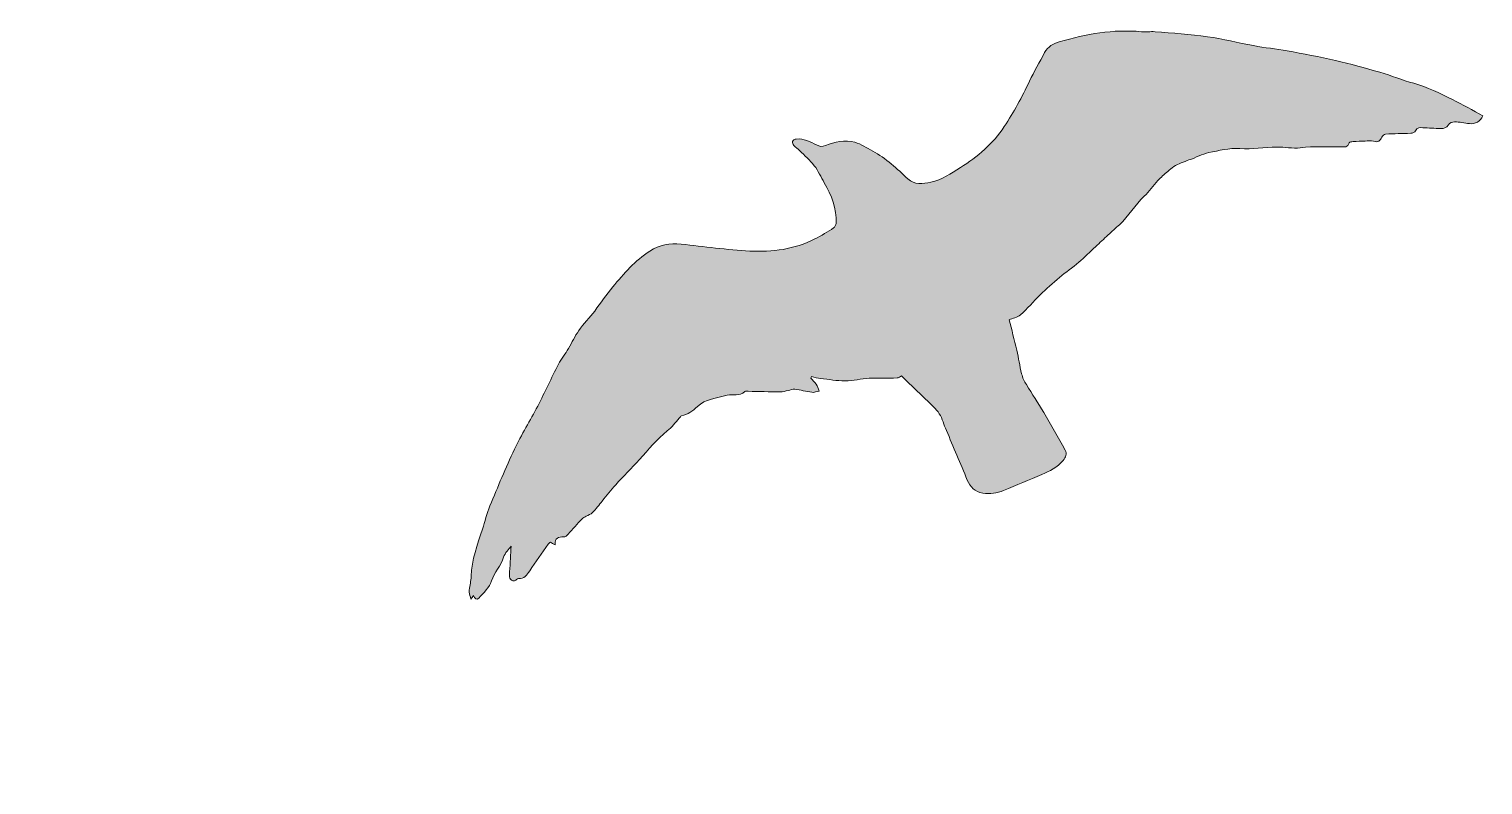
# Model space of a CAD drawing. Header units: inches. Extents: x 1281 to 1465, y 44 to 214.
# Drawn here: x 1353.85 to 1377.72, y 201.94 to 214.35 of the extents above; entities that cross this region are included whole.
import ezdxf

# ---------------------------------------------------------------- set-up
doc = ezdxf.new("R2010")
doc.units = ezdxf.units.IN
doc.header["$MEASUREMENT"] = 0
doc.layers.add('Layer 1', color=7, linetype='Continuous')

# ---------------------------------------------------------------- blocks, each defined once
blk = doc.blocks.new('block 4')
at = {"layer": 'Layer 1', "true_color": 0x965f44}
h = blk.add_hatch(color=25, dxfattribs=at)
h.dxf.hatch_style = 2
edge = h.paths.add_edge_path()
edge.add_spline(control_points=[(1361.153, 205.046), (1361.173, 205.005), (1361.196, 204.957), (1361.237, 205.004), (1361.314, 205.092), (1361.415, 205.178), (1361.446, 205.284), (1361.49, 205.43), (1361.604, 205.532), (1361.645, 205.676), (1361.666, 205.747), (1361.732, 205.804), (1361.768, 205.856), (1361.761, 205.727), (1361.754, 205.58), (1361.743, 205.433), (1361.737, 205.358), (1361.735, 205.289), (1361.826, 205.284), (1361.85, 205.3), (1361.869, 205.323), (1361.887, 205.323), (1361.983, 205.317), (1362.027, 205.382), (1362.074, 205.45), (1362.172, 205.597), (1362.273, 205.741), (1362.375, 205.886), (1362.385, 205.901), (1362.402, 205.911), (1362.415, 205.923), (1362.438, 205.909), (1362.457, 205.897), (1362.491, 205.876), (1362.485, 205.993), (1362.547, 206.01), (1362.633, 206.007), (1362.656, 206.006), (1362.685, 206.032), (1362.704, 206.052), (1362.781, 206.135), (1362.855, 206.222), (1362.933, 206.305), (1362.95, 206.323), (1362.977, 206.333), (1363, 206.346), (1363.035, 206.366), (1363.077, 206.379), (1363.104, 206.407), (1363.162, 206.466), (1363.212, 206.533), (1363.264, 206.597), (1363.338, 206.686), (1363.408, 206.779), (1363.486, 206.864), (1363.613, 207.004), (1363.751, 207.135), (1363.875, 207.277), (1364.019, 207.443), (1364.162, 207.609), (1364.333, 207.748), (1364.407, 207.807), (1364.465, 207.886), (1364.53, 207.956), (1364.542, 207.969), (1364.552, 207.991), (1364.568, 207.995), (1364.667, 208.025), (1364.748, 208.068), (1364.828, 208.147), (1364.956, 208.273), (1365.145, 208.289), (1365.315, 208.333), (1365.41, 208.357), (1365.519, 208.314), (1365.604, 208.393), (1365.616, 208.403), (1365.642, 208.399), (1365.661, 208.399), (1365.837, 208.396), (1366.013, 208.39), (1366.189, 208.389), (1366.231, 208.389), (1366.274, 208.402), (1366.317, 208.411), (1366.353, 208.419), (1366.39, 208.439), (1366.425, 208.435), (1366.519, 208.422), (1366.611, 208.394), (1366.706, 208.382), (1366.744, 208.376), (1366.786, 208.395), (1366.826, 208.403), (1366.81, 208.441), (1366.8, 208.482), (1366.778, 208.516), (1366.753, 208.553), (1366.718, 208.583), (1366.688, 208.616), (1366.693, 208.624), (1366.697, 208.631), (1366.702, 208.639), (1366.751, 208.628), (1366.8, 208.615), (1366.85, 208.609), (1366.983, 208.594), (1367.117, 208.57), (1367.25, 208.571), (1367.383, 208.572), (1367.515, 208.605), (1367.648, 208.612), (1367.8, 208.62), (1367.953, 208.614), (1368.106, 208.618), (1368.131, 208.619), (1368.155, 208.639), (1368.179, 208.65), (1368.353, 208.482), (1368.526, 208.311), (1368.703, 208.146), (1368.778, 208.075), (1368.829, 207.994), (1368.86, 207.897), (1368.875, 207.849), (1368.895, 207.804), (1368.915, 207.757), (1369.029, 207.485), (1369.144, 207.213), (1369.258, 206.941), (1369.306, 206.825), (1369.384, 206.749), (1369.511, 206.727), (1369.631, 206.707), (1369.743, 206.724), (1369.854, 206.771), (1370.063, 206.86), (1370.275, 206.941), (1370.482, 207.031), (1370.611, 207.087), (1370.735, 207.15), (1370.831, 207.262), (1370.879, 207.319), (1370.897, 207.372), (1370.863, 207.434), (1370.749, 207.642), (1370.633, 207.849), (1370.513, 208.053), (1370.422, 208.207), (1370.321, 208.355), (1370.228, 208.509), (1370.195, 208.563), (1370.165, 208.623), (1370.15, 208.685), (1370.118, 208.814), (1370.1, 208.946), (1370.07, 209.075), (1370.031, 209.244), (1369.986, 209.411), (1369.945, 209.574), (1370.002, 209.597), (1370.081, 209.608), (1370.131, 209.652), (1370.246, 209.754), (1370.344, 209.874), (1370.454, 209.981), (1370.556, 210.081), (1370.663, 210.175), (1370.772, 210.267), (1370.875, 210.353), (1370.986, 210.43), (1371.089, 210.517), (1371.184, 210.598), (1371.274, 210.687), (1371.365, 210.773), (1371.433, 210.837), (1371.5, 210.902), (1371.569, 210.965), (1371.63, 211.022), (1371.694, 211.077), (1371.756, 211.134), (1371.909, 211.275), (1372.01, 211.462), (1372.164, 211.602), (1372.246, 211.678), (1372.309, 211.775), (1372.385, 211.857), (1372.436, 211.912), (1372.493, 211.96), (1372.549, 212.009), (1372.581, 212.038), (1372.616, 212.063), (1372.649, 212.09), (1372.725, 212.134), (1372.813, 212.167), (1372.898, 212.197), (1373.009, 212.235), (1373.118, 212.296), (1373.225, 212.317), (1373.389, 212.35), (1373.557, 212.394), (1373.733, 212.384), (1373.934, 212.372), (1374.137, 212.404), (1374.34, 212.408), (1374.468, 212.411), (1374.599, 212.381), (1374.725, 212.397), (1374.947, 212.426), (1375.169, 212.405), (1375.391, 212.411), (1375.445, 212.412), (1375.51, 212.394), (1375.528, 212.48), (1375.531, 212.49), (1375.57, 212.497), (1375.593, 212.499), (1375.659, 212.503), (1375.724, 212.506), (1375.79, 212.508), (1375.837, 212.509), (1375.887, 212.52), (1375.929, 212.506), (1376.003, 212.48), (1376.035, 212.513), (1376.065, 212.572), (1376.077, 212.594), (1376.105, 212.621), (1376.127, 212.623), (1376.264, 212.63), (1376.401, 212.629), (1376.539, 212.636), (1376.566, 212.637), (1376.606, 212.653), (1376.617, 212.675), (1376.646, 212.729), (1376.688, 212.73), (1376.736, 212.727), (1376.834, 212.722), (1376.933, 212.717), (1377.032, 212.712), (1377.084, 212.709), (1377.123, 212.724), (1377.157, 212.773), (1377.176, 212.801), (1377.224, 212.825), (1377.258, 212.823), (1377.339, 212.822), (1377.421, 212.802), (1377.502, 212.793), (1377.598, 212.783), (1377.686, 212.83), (1377.724, 212.921), (1377.558, 213.011), (1377.394, 213.108), (1377.222, 213.189), (1377.015, 213.288), (1376.813, 213.399), (1376.588, 213.457), (1376.4, 213.506), (1376.219, 213.582), (1376.032, 213.636), (1375.79, 213.707), (1375.546, 213.775), (1375.301, 213.832), (1375.039, 213.892), (1374.775, 213.94), (1374.511, 213.988), (1374.328, 214.021), (1374.142, 214.04), (1373.959, 214.074), (1373.705, 214.12), (1373.455, 214.186), (1373.2, 214.221), (1372.915, 214.261), (1372.627, 214.278), (1372.34, 214.302), (1372.266, 214.308), (1372.191, 214.294), (1372.117, 214.302), (1371.655, 214.346), (1371.209, 214.264), (1370.768, 214.137), (1370.669, 214.108), (1370.58, 214.057), (1370.528, 213.96), (1370.444, 213.803), (1370.353, 213.649), (1370.278, 213.488), (1370.158, 213.23), (1370.021, 212.983), (1369.865, 212.746), (1369.678, 212.462), (1369.427, 212.25), (1369.144, 212.071), (1368.99, 211.973), (1368.841, 211.868), (1368.659, 211.831), (1368.529, 211.804), (1368.391, 211.786), (1368.284, 211.885), (1368.103, 212.053), (1367.925, 212.225), (1367.705, 212.344), (1367.609, 212.396), (1367.514, 212.457), (1367.411, 212.487), (1367.248, 212.534), (1367.084, 212.498), (1366.929, 212.432), (1366.875, 212.409), (1366.834, 212.419), (1366.784, 212.443), (1366.678, 212.492), (1366.573, 212.556), (1366.45, 212.541), (1366.427, 212.538), (1366.394, 212.521), (1366.387, 212.502), (1366.381, 212.484), (1366.396, 212.451), (1366.411, 212.433), (1366.438, 212.402), (1366.475, 212.38), (1366.504, 212.351), (1366.586, 212.27), (1366.676, 212.194), (1366.746, 212.103), (1366.811, 212.018), (1366.855, 211.916), (1366.909, 211.822), (1367.027, 211.616), (1367.118, 211.401), (1367.103, 211.156), (1367.101, 211.13), (1367.085, 211.095), (1367.064, 211.081), (1366.963, 211.017), (1366.861, 210.954), (1366.755, 210.9), (1366.419, 210.729), (1366.056, 210.682), (1365.69, 210.701), (1365.312, 210.721), (1364.936, 210.776), (1364.559, 210.815), (1364.376, 210.834), (1364.205, 210.803), (1364.047, 210.702), (1363.804, 210.547), (1363.621, 210.33), (1363.438, 210.113), (1363.331, 209.988), (1363.242, 209.848), (1363.141, 209.717), (1363.057, 209.608), (1362.959, 209.509), (1362.879, 209.396), (1362.814, 209.305), (1362.769, 209.199), (1362.711, 209.102), (1362.659, 209.015), (1362.593, 208.935), (1362.547, 208.844), (1362.429, 208.617), (1362.323, 208.383), (1362.205, 208.156), (1362.081, 207.917), (1361.938, 207.688), (1361.823, 207.446), (1361.678, 207.141), (1361.55, 206.829), (1361.421, 206.518), (1361.37, 206.394), (1361.339, 206.262), (1361.297, 206.134), (1361.214, 205.881), (1361.119, 205.632), (1361.112, 205.361), (1361.11, 205.286), (1361.091, 205.211), (1361.08, 205.136), (1361.08, 205.125), (1361.08, 205.114), (1361.08, 205.103), (1361.088, 205.066), (1361.097, 205.028), (1361.107, 204.984), (1361.124, 205.007), (1361.138, 205.024), (1361.153, 205.046)], knot_values=[0, 0, 0, 0, 1, 1, 1, 2, 2, 2, 3, 3, 3, 4, 4, 4, 5, 5, 5, 6, 6, 6, 7, 7, 7, 8, 8, 8, 9, 9, 9, 10, 10, 10, 11, 11, 11, 12, 12, 12, 13, 13, 13, 14, 14, 14, 15, 15, 15, 16, 16, 16, 17, 17, 17, 18, 18, 18, 19, 19, 19, 20, 20, 20, 21, 21, 21, 22, 22, 22, 23, 23, 23, 24, 24, 24, 25, 25, 25, 26, 26, 26, 27, 27, 27, 28, 28, 28, 29, 29, 29, 30, 30, 30, 31, 31, 31, 32, 32, 32, 33, 33, 33, 34, 34, 34, 35, 35, 35, 36, 36, 36, 37, 37, 37, 38, 38, 38, 39, 39, 39, 40, 40, 40, 41, 41, 41, 42, 42, 42, 43, 43, 43, 44, 44, 44, 45, 45, 45, 46, 46, 46, 47, 47, 47, 48, 48, 48, 49, 49, 49, 50, 50, 50, 51, 51, 51, 52, 52, 52, 53, 53, 53, 54, 54, 54, 55, 55, 55, 56, 56, 56, 57, 57, 57, 58, 58, 58, 59, 59, 59, 60, 60, 60, 61, 61, 61, 62, 62, 62, 63, 63, 63, 64, 64, 64, 65, 65, 65, 66, 66, 66, 67, 67, 67, 68, 68, 68, 69, 69, 69, 70, 70, 70, 71, 71, 71, 72, 72, 72, 73, 73, 73, 74, 74, 74, 75, 75, 75, 76, 76, 76, 77, 77, 77, 78, 78, 78, 79, 79, 79, 80, 80, 80, 81, 81, 81, 82, 82, 82, 83, 83, 83, 84, 84, 84, 85, 85, 85, 86, 86, 86, 87, 87, 87, 88, 88, 88, 89, 89, 89, 90, 90, 90, 91, 91, 91, 92, 92, 92, 93, 93, 93, 94, 94, 94, 95, 95, 95, 96, 96, 96, 97, 97, 97, 98, 98, 98, 99, 99, 99, 100, 100, 100, 101, 101, 101, 102, 102, 102, 103, 103, 103, 104, 104, 104, 105, 105, 105, 106, 106, 106, 107, 107, 107, 108, 108, 108, 109, 109, 109, 110, 110, 110, 111, 111, 111, 112, 112, 112, 113, 113, 113, 114, 114, 114, 115, 115, 115, 116, 116, 116, 117, 117, 117, 118, 118, 118, 119, 119, 119, 120, 120, 120, 121, 121, 121, 122, 122, 122, 123, 123, 123, 124, 124, 124, 125, 125, 125, 126, 126, 126, 127, 127, 127, 128, 128, 128, 129, 129, 129, 130, 130, 130, 130], degree=3, periodic=1)
at = {"layer": 'Layer 1', "true_color": 0xfcbc38}
h = blk.add_hatch(color=40, dxfattribs=at)
h.dxf.hatch_style = 2
edge = h.paths.add_edge_path()
edge.add_spline(control_points=[(1354.345, 190.337), (1354.362, 190.351), (1354.433, 190.308), (1354.472, 190.281), (1354.582, 190.204), (1354.689, 190.122), (1354.796, 190.039), (1354.872, 189.981), (1354.966, 189.932), (1355.014, 189.855), (1355.1, 189.718), (1355.191, 189.728), (1355.315, 189.781), (1355.362, 189.801), (1355.441, 189.808), (1355.477, 189.782), (1355.705, 189.615), (1355.922, 189.433), (1356.148, 189.265), (1356.194, 189.231), (1356.277, 189.205), (1356.323, 189.225), (1356.437, 189.273), (1356.505, 189.22), (1356.578, 189.153), (1356.728, 189.015), (1356.879, 188.88), (1357.028, 188.743), (1357.109, 188.67), (1357.189, 188.641), (1357.304, 188.675), (1357.371, 188.695), (1357.476, 188.671), (1357.529, 188.625), (1357.657, 188.515), (1357.761, 188.378), (1357.88, 188.258), (1358.018, 188.116), (1358.218, 188.075), (1358.395, 188.171), (1358.245, 188.53), (1358.107, 188.899), (1357.939, 189.253), (1357.736, 189.68), (1357.555, 190.119), (1357.272, 190.506), (1357.036, 190.829), (1356.845, 191.186), (1356.618, 191.516), (1356.324, 191.945), (1356.024, 192.37), (1355.706, 192.781), (1355.367, 193.218), (1355.009, 193.639), (1354.65, 194.06), (1354.401, 194.351), (1354.131, 194.624), (1353.883, 194.916), (1353.539, 195.321), (1353.225, 195.753), (1352.866, 196.142), (1352.464, 196.578), (1352.028, 196.981), (1351.603, 197.394), (1351.493, 197.5), (1351.356, 197.576), (1351.248, 197.683), (1350.571, 198.356), (1349.758, 198.81), (1348.895, 199.183), (1348.702, 199.266), (1348.495, 199.301), (1348.289, 199.215), (1347.955, 199.076), (1347.615, 198.951), (1347.291, 198.792), (1346.772, 198.538), (1346.239, 198.325), (1345.689, 198.152), (1345.031, 197.946), (1344.362, 197.938), (1343.684, 198.022), (1343.315, 198.068), (1342.943, 198.094), (1342.608, 198.273), (1342.368, 198.401), (1342.124, 198.552), (1342.081, 198.849), (1342.007, 199.353), (1341.943, 199.858), (1341.747, 200.333), (1341.661, 200.541), (1341.587, 200.762), (1341.461, 200.944), (1341.261, 201.232), (1340.956, 201.39), (1340.626, 201.487), (1340.51, 201.522), (1340.46, 201.591), (1340.409, 201.695), (1340.303, 201.911), (1340.219, 202.148), (1340.003, 202.285), (1339.963, 202.311), (1339.889, 202.326), (1339.854, 202.305), (1339.821, 202.286), (1339.803, 202.213), (1339.805, 202.165), (1339.808, 202.081), (1339.837, 201.998), (1339.847, 201.913), (1339.874, 201.677), (1339.92, 201.439), (1339.915, 201.203), (1339.911, 200.983), (1339.851, 200.764), (1339.817, 200.544), (1339.742, 200.062), (1339.613, 199.603), (1339.276, 199.234), (1339.24, 199.194), (1339.169, 199.159), (1339.12, 199.165), (1338.877, 199.195), (1338.635, 199.229), (1338.396, 199.281), (1337.646, 199.447), (1337.01, 199.847), (1336.452, 200.356), (1335.878, 200.881), (1335.351, 201.459), (1334.802, 202.013), (1334.536, 202.282), (1334.225, 202.456), (1333.844, 202.502), (1333.261, 202.571), (1332.693, 202.467), (1332.127, 202.362), (1331.798, 202.301), (1331.477, 202.195), (1331.15, 202.12), (1330.877, 202.057), (1330.596, 202.026), (1330.326, 201.952), (1330.106, 201.891), (1329.9, 201.782), (1329.684, 201.704), (1329.489, 201.633), (1329.283, 201.592), (1329.094, 201.509), (1328.618, 201.301), (1328.151, 201.069), (1327.674, 200.862), (1327.173, 200.645), (1326.655, 200.467), (1326.163, 200.233), (1325.546, 199.939), (1324.943, 199.611), (1324.342, 199.284), (1324.103, 199.154), (1323.886, 198.984), (1323.656, 198.836), (1323.203, 198.543), (1322.734, 198.272), (1322.377, 197.849), (1322.278, 197.733), (1322.153, 197.64), (1322.04, 197.536), (1322.025, 197.518), (1322.011, 197.5), (1321.997, 197.483), (1321.963, 197.412), (1321.929, 197.342), (1321.888, 197.258), (1321.945, 197.271), (1321.989, 197.282), (1322.042, 197.295), (1322.021, 197.205), (1321.995, 197.099), (1322.121, 197.12), (1322.356, 197.159), (1322.625, 197.165), (1322.81, 197.291), (1323.066, 197.466), (1323.375, 197.479), (1323.626, 197.655), (1323.748, 197.74), (1323.926, 197.745), (1324.05, 197.779), (1323.874, 197.584), (1323.676, 197.36), (1323.472, 197.141), (1323.366, 197.028), (1323.274, 196.922), (1323.412, 196.796), (1323.471, 196.79), (1323.531, 196.802), (1323.558, 196.778), (1323.705, 196.644), (1323.858, 196.688), (1324.019, 196.737), (1324.362, 196.84), (1324.707, 196.938), (1325.052, 197.035), (1325.087, 197.046), (1325.127, 197.04), (1325.162, 197.042), (1325.181, 196.989), (1325.196, 196.945), (1325.223, 196.867), (1325.363, 197.062), (1325.485, 197.008), (1325.616, 196.89), (1325.652, 196.858), (1325.73, 196.862), (1325.786, 196.87), (1326.015, 196.9), (1326.242, 196.942), (1326.471, 196.972), (1326.523, 196.979), (1326.578, 196.958), (1326.631, 196.949), (1326.712, 196.935), (1326.796, 196.901), (1326.874, 196.91), (1327.041, 196.929), (1327.205, 196.97), (1327.37, 197.003), (1327.601, 197.048), (1327.83, 197.104), (1328.063, 197.138), (1328.444, 197.194), (1328.829, 197.222), (1329.208, 197.287), (1329.648, 197.362), (1330.086, 197.438), (1330.535, 197.436), (1330.727, 197.435), (1330.92, 197.483), (1331.112, 197.51), (1331.149, 197.515), (1331.192, 197.535), (1331.222, 197.523), (1331.417, 197.44), (1331.601, 197.403), (1331.829, 197.424), (1332.192, 197.457), (1332.513, 197.235), (1332.839, 197.083), (1333.022, 196.998), (1333.14, 196.788), (1333.376, 196.801), (1333.407, 196.803), (1333.442, 196.762), (1333.472, 196.737), (1333.747, 196.502), (1334.02, 196.264), (1334.298, 196.032), (1334.366, 195.976), (1334.452, 195.942), (1334.53, 195.9), (1334.597, 195.864), (1334.683, 195.848), (1334.732, 195.796), (1334.865, 195.652), (1334.977, 195.488), (1335.11, 195.345), (1335.165, 195.287), (1335.254, 195.262), (1335.328, 195.223), (1335.352, 195.303), (1335.387, 195.382), (1335.395, 195.464), (1335.404, 195.555), (1335.387, 195.648), (1335.381, 195.741), (1335.398, 195.746), (1335.415, 195.752), (1335.431, 195.758), (1335.497, 195.678), (1335.558, 195.592), (1335.63, 195.518), (1335.822, 195.32), (1336.004, 195.108), (1336.217, 194.936), (1336.428, 194.764), (1336.68, 194.643), (1336.9, 194.481), (1337.152, 194.295), (1337.388, 194.086), (1337.635, 193.893), (1337.676, 193.861), (1337.741, 193.862), (1337.792, 193.848), (1337.854, 193.355), (1337.911, 192.858), (1337.982, 192.363), (1338.012, 192.153), (1337.989, 191.957), (1337.914, 191.762), (1337.878, 191.667), (1337.851, 191.568), (1337.824, 191.47), (1337.658, 190.888), (1337.494, 190.307), (1337.328, 189.725), (1337.258, 189.478), (1337.284, 189.255), (1337.458, 189.055), (1337.622, 188.867), (1337.823, 188.747), (1338.06, 188.677), (1338.503, 188.545), (1338.943, 188.397), (1339.388, 188.27), (1339.663, 188.192), (1339.941, 188.128), (1340.236, 188.182), (1340.384, 188.209), (1340.481, 188.27), (1340.506, 188.412), (1340.589, 188.892), (1340.669, 189.372), (1340.738, 189.853), (1340.79, 190.217), (1340.818, 190.584), (1340.867, 190.948), (1340.884, 191.078), (1340.913, 191.213), (1340.967, 191.331), (1341.08, 191.577), (1341.221, 191.81), (1341.338, 192.055), (1341.491, 192.373), (1341.632, 192.697), (1341.774, 193.009), (1341.894, 192.972), (1342.033, 192.887), (1342.169, 192.892), (1342.481, 192.903), (1342.79, 192.966), (1343.102, 192.992), (1343.391, 193.016), (1343.681, 193.027), (1343.971, 193.03), (1344.245, 193.033), (1344.519, 193.01), (1344.792, 193.014), (1345.047, 193.018), (1345.303, 193.044), (1345.558, 193.061), (1345.747, 193.073), (1345.937, 193.089), (1346.126, 193.1), (1346.297, 193.11), (1346.468, 193.115), (1346.639, 193.124), (1347.061, 193.149), (1347.459, 193.312), (1347.884, 193.335), (1348.11, 193.347), (1348.333, 193.419), (1348.559, 193.451), (1348.709, 193.472), (1348.861, 193.473), (1349.012, 193.478), (1349.1, 193.482), (1349.188, 193.477), (1349.275, 193.475), (1349.453, 193.447), (1349.632, 193.384), (1349.806, 193.32), (1350.032, 193.238), (1350.283, 193.191), (1350.479, 193.085), (1350.782, 192.922), (1351.104, 192.774), (1351.371, 192.528), (1351.676, 192.247), (1352.039, 192.032), (1352.366, 191.775), (1352.573, 191.612), (1352.743, 191.393), (1352.964, 191.254), (1353.354, 191.009), (1353.679, 190.687), (1354.038, 190.406), (1354.126, 190.338), (1354.208, 190.224), (1354.345, 190.337)], knot_values=[0, 0, 0, 0, 1, 1, 1, 2, 2, 2, 3, 3, 3, 4, 4, 4, 5, 5, 5, 6, 6, 6, 7, 7, 7, 8, 8, 8, 9, 9, 9, 10, 10, 10, 11, 11, 11, 12, 12, 12, 13, 13, 13, 14, 14, 14, 15, 15, 15, 16, 16, 16, 17, 17, 17, 18, 18, 18, 19, 19, 19, 20, 20, 20, 21, 21, 21, 22, 22, 22, 23, 23, 23, 24, 24, 24, 25, 25, 25, 26, 26, 26, 27, 27, 27, 28, 28, 28, 29, 29, 29, 30, 30, 30, 31, 31, 31, 32, 32, 32, 33, 33, 33, 34, 34, 34, 35, 35, 35, 36, 36, 36, 37, 37, 37, 38, 38, 38, 39, 39, 39, 40, 40, 40, 41, 41, 41, 42, 42, 42, 43, 43, 43, 44, 44, 44, 45, 45, 45, 46, 46, 46, 47, 47, 47, 48, 48, 48, 49, 49, 49, 50, 50, 50, 51, 51, 51, 52, 52, 52, 53, 53, 53, 54, 54, 54, 55, 55, 55, 56, 56, 56, 57, 57, 57, 58, 58, 58, 59, 59, 59, 60, 60, 60, 61, 61, 61, 62, 62, 62, 63, 63, 63, 64, 64, 64, 65, 65, 65, 66, 66, 66, 67, 67, 67, 68, 68, 68, 69, 69, 69, 70, 70, 70, 71, 71, 71, 72, 72, 72, 73, 73, 73, 74, 74, 74, 75, 75, 75, 76, 76, 76, 77, 77, 77, 78, 78, 78, 79, 79, 79, 80, 80, 80, 81, 81, 81, 82, 82, 82, 83, 83, 83, 84, 84, 84, 85, 85, 85, 86, 86, 86, 87, 87, 87, 88, 88, 88, 89, 89, 89, 90, 90, 90, 91, 91, 91, 92, 92, 92, 93, 93, 93, 94, 94, 94, 95, 95, 95, 96, 96, 96, 97, 97, 97, 98, 98, 98, 99, 99, 99, 100, 100, 100, 101, 101, 101, 102, 102, 102, 103, 103, 103, 104, 104, 104, 105, 105, 105, 106, 106, 106, 107, 107, 107, 108, 108, 108, 109, 109, 109, 110, 110, 110, 111, 111, 111, 112, 112, 112, 113, 113, 113, 114, 114, 114, 115, 115, 115, 116, 116, 116, 117, 117, 117, 118, 118, 118, 119, 119, 119, 120, 120, 120, 121, 121, 121, 122, 122, 122, 123, 123, 123, 124, 124, 124, 125, 125, 125, 126, 126, 126, 127, 127, 127, 128, 128, 128, 129, 129, 129, 130, 130, 130, 130], degree=3, periodic=1)
at = {"layer": 'Layer 1', "lineweight": 0}
for points in [[(1361.153, 205.046), (1361.173, 205.005), (1361.196, 204.957), (1361.237, 205.004), (1361.314, 205.092), (1361.415, 205.178), (1361.446, 205.284), (1361.49, 205.43), (1361.604, 205.532), (1361.645, 205.676), (1361.666, 205.747), (1361.732, 205.804), (1361.768, 205.856), (1361.761, 205.727), (1361.754, 205.58), (1361.743, 205.433), (1361.737, 205.358), (1361.735, 205.289), (1361.826, 205.284), (1361.85, 205.3), (1361.869, 205.323), (1361.887, 205.323), (1361.983, 205.317), (1362.027, 205.382), (1362.074, 205.45), (1362.172, 205.597), (1362.273, 205.741), (1362.375, 205.886), (1362.385, 205.901), (1362.402, 205.911), (1362.415, 205.923), (1362.438, 205.909), (1362.457, 205.897), (1362.491, 205.876), (1362.485, 205.993), (1362.547, 206.01), (1362.633, 206.007), (1362.656, 206.006), (1362.685, 206.032), (1362.704, 206.052), (1362.781, 206.135), (1362.855, 206.222), (1362.933, 206.305), (1362.95, 206.323), (1362.977, 206.333), (1363, 206.346), (1363.035, 206.366), (1363.077, 206.379), (1363.104, 206.407), (1363.162, 206.466), (1363.212, 206.533), (1363.264, 206.597), (1363.338, 206.686), (1363.408, 206.779), (1363.486, 206.864), (1363.613, 207.004), (1363.751, 207.135), (1363.875, 207.277), (1364.019, 207.443), (1364.162, 207.609), (1364.333, 207.748), (1364.407, 207.807), (1364.465, 207.886), (1364.53, 207.956), (1364.542, 207.969), (1364.552, 207.991), (1364.568, 207.995), (1364.667, 208.025), (1364.748, 208.068), (1364.828, 208.147), (1364.956, 208.273), (1365.145, 208.289), (1365.315, 208.333), (1365.41, 208.357), (1365.519, 208.314), (1365.604, 208.393), (1365.616, 208.403), (1365.642, 208.399), (1365.661, 208.399), (1365.837, 208.396), (1366.013, 208.39), (1366.189, 208.389), (1366.231, 208.389), (1366.274, 208.402), (1366.317, 208.411), (1366.353, 208.419), (1366.39, 208.439), (1366.425, 208.435), (1366.519, 208.422), (1366.611, 208.394), (1366.706, 208.382), (1366.744, 208.376), (1366.786, 208.395), (1366.826, 208.403), (1366.81, 208.441), (1366.8, 208.482), (1366.778, 208.516), (1366.753, 208.553), (1366.718, 208.583), (1366.688, 208.616), (1366.693, 208.624), (1366.697, 208.631), (1366.702, 208.639), (1366.751, 208.628), (1366.8, 208.615), (1366.85, 208.609), (1366.983, 208.594), (1367.117, 208.57), (1367.25, 208.571), (1367.383, 208.572), (1367.515, 208.605), (1367.648, 208.612), (1367.8, 208.62), (1367.953, 208.614), (1368.106, 208.618), (1368.131, 208.619), (1368.155, 208.639), (1368.179, 208.65), (1368.353, 208.482), (1368.526, 208.311), (1368.703, 208.146), (1368.778, 208.075), (1368.829, 207.994), (1368.86, 207.897), (1368.875, 207.849), (1368.895, 207.804), (1368.915, 207.757), (1369.029, 207.485), (1369.144, 207.213), (1369.258, 206.941), (1369.306, 206.825), (1369.384, 206.749), (1369.511, 206.727), (1369.631, 206.707), (1369.743, 206.724), (1369.854, 206.771), (1370.063, 206.86), (1370.275, 206.941), (1370.482, 207.031), (1370.611, 207.087), (1370.735, 207.15), (1370.831, 207.262), (1370.879, 207.319), (1370.897, 207.372), (1370.863, 207.434), (1370.749, 207.642), (1370.633, 207.849), (1370.513, 208.053), (1370.422, 208.207), (1370.321, 208.355), (1370.228, 208.509), (1370.195, 208.563), (1370.165, 208.623), (1370.15, 208.685), (1370.118, 208.814), (1370.1, 208.946), (1370.07, 209.075), (1370.031, 209.244), (1369.986, 209.411), (1369.945, 209.574), (1370.002, 209.597), (1370.081, 209.608), (1370.131, 209.652), (1370.246, 209.754), (1370.344, 209.874), (1370.454, 209.981), (1370.556, 210.081), (1370.663, 210.175), (1370.772, 210.267), (1370.875, 210.353), (1370.986, 210.43), (1371.089, 210.517), (1371.184, 210.598), (1371.274, 210.687), (1371.365, 210.773), (1371.433, 210.837), (1371.5, 210.902), (1371.569, 210.965), (1371.63, 211.022), (1371.694, 211.077), (1371.756, 211.134), (1371.909, 211.275), (1372.01, 211.462), (1372.164, 211.602), (1372.246, 211.678), (1372.309, 211.775), (1372.385, 211.857), (1372.436, 211.912), (1372.493, 211.96), (1372.549, 212.009), (1372.581, 212.038), (1372.616, 212.063), (1372.649, 212.09), (1372.725, 212.134), (1372.813, 212.167), (1372.898, 212.197), (1373.009, 212.235), (1373.118, 212.296), (1373.225, 212.317), (1373.389, 212.35), (1373.557, 212.394), (1373.733, 212.384), (1373.934, 212.372), (1374.137, 212.404), (1374.34, 212.408), (1374.468, 212.411), (1374.599, 212.381), (1374.725, 212.397), (1374.947, 212.426), (1375.169, 212.405), (1375.391, 212.411), (1375.445, 212.412), (1375.51, 212.394), (1375.528, 212.48), (1375.531, 212.49), (1375.57, 212.497), (1375.593, 212.499), (1375.659, 212.503), (1375.724, 212.506), (1375.79, 212.508), (1375.837, 212.509), (1375.887, 212.52), (1375.929, 212.506), (1376.003, 212.48), (1376.035, 212.513), (1376.065, 212.572), (1376.077, 212.594), (1376.105, 212.621), (1376.127, 212.623), (1376.264, 212.63), (1376.401, 212.629), (1376.539, 212.636), (1376.566, 212.637), (1376.606, 212.653), (1376.617, 212.675), (1376.646, 212.729), (1376.688, 212.73), (1376.736, 212.727), (1376.834, 212.722), (1376.933, 212.717), (1377.032, 212.712), (1377.084, 212.709), (1377.123, 212.724), (1377.157, 212.773), (1377.176, 212.801), (1377.224, 212.825), (1377.258, 212.823), (1377.339, 212.822), (1377.421, 212.802), (1377.502, 212.793), (1377.598, 212.783), (1377.686, 212.83), (1377.724, 212.921), (1377.558, 213.011), (1377.394, 213.108), (1377.222, 213.189), (1377.015, 213.288), (1376.813, 213.399), (1376.588, 213.457), (1376.4, 213.506), (1376.219, 213.582), (1376.032, 213.636), (1375.79, 213.707), (1375.546, 213.775), (1375.301, 213.832), (1375.039, 213.892), (1374.775, 213.94), (1374.511, 213.988), (1374.328, 214.021), (1374.142, 214.04), (1373.959, 214.074), (1373.705, 214.12), (1373.455, 214.186), (1373.2, 214.221), (1372.915, 214.261), (1372.627, 214.278), (1372.34, 214.302), (1372.266, 214.308), (1372.191, 214.294), (1372.117, 214.302), (1371.655, 214.346), (1371.209, 214.264), (1370.768, 214.137), (1370.669, 214.108), (1370.58, 214.057), (1370.528, 213.96), (1370.444, 213.803), (1370.353, 213.649), (1370.278, 213.488), (1370.158, 213.23), (1370.021, 212.983), (1369.865, 212.746), (1369.678, 212.462), (1369.427, 212.25), (1369.144, 212.071), (1368.99, 211.973), (1368.841, 211.868), (1368.659, 211.831), (1368.529, 211.804), (1368.391, 211.786), (1368.284, 211.885), (1368.103, 212.053), (1367.925, 212.225), (1367.705, 212.344), (1367.609, 212.396), (1367.514, 212.457), (1367.411, 212.487), (1367.248, 212.534), (1367.084, 212.498), (1366.929, 212.432), (1366.875, 212.409), (1366.834, 212.419), (1366.784, 212.443), (1366.678, 212.492), (1366.573, 212.556), (1366.45, 212.541), (1366.427, 212.538), (1366.394, 212.521), (1366.387, 212.502), (1366.381, 212.484), (1366.396, 212.451), (1366.411, 212.433), (1366.438, 212.402), (1366.475, 212.38), (1366.504, 212.351), (1366.586, 212.27), (1366.676, 212.194), (1366.746, 212.103), (1366.811, 212.018), (1366.855, 211.916), (1366.909, 211.822), (1367.027, 211.616), (1367.118, 211.401), (1367.103, 211.156), (1367.101, 211.13), (1367.085, 211.095), (1367.064, 211.081), (1366.963, 211.017), (1366.861, 210.954), (1366.755, 210.9), (1366.419, 210.729), (1366.056, 210.682), (1365.69, 210.701), (1365.312, 210.721), (1364.936, 210.776), (1364.559, 210.815), (1364.376, 210.834), (1364.205, 210.803), (1364.047, 210.702), (1363.804, 210.547), (1363.621, 210.33), (1363.438, 210.113), (1363.331, 209.988), (1363.242, 209.848), (1363.141, 209.717), (1363.057, 209.608), (1362.959, 209.509), (1362.879, 209.396), (1362.814, 209.305), (1362.769, 209.199), (1362.711, 209.102), (1362.659, 209.015), (1362.593, 208.935), (1362.547, 208.844), (1362.429, 208.617), (1362.323, 208.383), (1362.205, 208.156), (1362.081, 207.917), (1361.938, 207.688), (1361.823, 207.446), (1361.678, 207.141), (1361.55, 206.829), (1361.421, 206.518), (1361.37, 206.394), (1361.339, 206.262), (1361.297, 206.134), (1361.214, 205.881), (1361.119, 205.632), (1361.112, 205.361), (1361.11, 205.286), (1361.091, 205.211), (1361.08, 205.136), (1361.08, 205.125), (1361.08, 205.114), (1361.08, 205.103), (1361.088, 205.066), (1361.097, 205.028), (1361.107, 204.984), (1361.124, 205.007), (1361.138, 205.024), (1361.153, 205.046)], [(1354.345, 190.337), (1354.362, 190.351), (1354.433, 190.308), (1354.472, 190.281), (1354.582, 190.204), (1354.689, 190.122), (1354.796, 190.039), (1354.872, 189.981), (1354.966, 189.932), (1355.014, 189.855), (1355.1, 189.718), (1355.191, 189.728), (1355.315, 189.781), (1355.362, 189.801), (1355.441, 189.808), (1355.477, 189.782), (1355.705, 189.615), (1355.922, 189.433), (1356.148, 189.265), (1356.194, 189.231), (1356.277, 189.205), (1356.323, 189.225), (1356.437, 189.273), (1356.505, 189.22), (1356.578, 189.153), (1356.728, 189.015), (1356.879, 188.88), (1357.028, 188.743), (1357.109, 188.67), (1357.189, 188.641), (1357.304, 188.675), (1357.371, 188.695), (1357.476, 188.671), (1357.529, 188.625), (1357.657, 188.515), (1357.761, 188.378), (1357.88, 188.258), (1358.018, 188.116), (1358.218, 188.075), (1358.395, 188.171), (1358.245, 188.53), (1358.107, 188.899), (1357.939, 189.253), (1357.736, 189.68), (1357.555, 190.119), (1357.272, 190.506), (1357.036, 190.829), (1356.845, 191.186), (1356.618, 191.516), (1356.324, 191.945), (1356.024, 192.37), (1355.706, 192.781), (1355.367, 193.218), (1355.009, 193.639), (1354.65, 194.06), (1354.401, 194.351), (1354.131, 194.624), (1353.883, 194.916), (1353.539, 195.321), (1353.225, 195.753), (1352.866, 196.142), (1352.464, 196.578), (1352.028, 196.981), (1351.603, 197.394), (1351.493, 197.5), (1351.356, 197.576), (1351.248, 197.683), (1350.571, 198.356), (1349.758, 198.81), (1348.895, 199.183), (1348.702, 199.266), (1348.495, 199.301), (1348.289, 199.215), (1347.955, 199.076), (1347.615, 198.951), (1347.291, 198.792), (1346.772, 198.538), (1346.239, 198.325), (1345.689, 198.152), (1345.031, 197.946), (1344.362, 197.938), (1343.684, 198.022), (1343.315, 198.068), (1342.943, 198.094), (1342.608, 198.273), (1342.368, 198.401), (1342.124, 198.552), (1342.081, 198.849), (1342.007, 199.353), (1341.943, 199.858), (1341.747, 200.333), (1341.661, 200.541), (1341.587, 200.762), (1341.461, 200.944), (1341.261, 201.232), (1340.956, 201.39), (1340.626, 201.487), (1340.51, 201.522), (1340.46, 201.591), (1340.409, 201.695), (1340.303, 201.911), (1340.219, 202.148), (1340.003, 202.285), (1339.963, 202.311), (1339.889, 202.326), (1339.854, 202.305), (1339.821, 202.286), (1339.803, 202.213), (1339.805, 202.165), (1339.808, 202.081), (1339.837, 201.998), (1339.847, 201.913), (1339.874, 201.677), (1339.92, 201.439), (1339.915, 201.203), (1339.911, 200.983), (1339.851, 200.764), (1339.817, 200.544), (1339.742, 200.062), (1339.613, 199.603), (1339.276, 199.234), (1339.24, 199.194), (1339.169, 199.159), (1339.12, 199.165), (1338.877, 199.195), (1338.635, 199.229), (1338.396, 199.281), (1337.646, 199.447), (1337.01, 199.847), (1336.452, 200.356), (1335.878, 200.881), (1335.351, 201.459), (1334.802, 202.013), (1334.536, 202.282), (1334.225, 202.456), (1333.844, 202.502), (1333.261, 202.571), (1332.693, 202.467), (1332.127, 202.362), (1331.798, 202.301), (1331.477, 202.195), (1331.15, 202.12), (1330.877, 202.057), (1330.596, 202.026), (1330.326, 201.952), (1330.106, 201.891), (1329.9, 201.782), (1329.684, 201.704), (1329.489, 201.633), (1329.283, 201.592), (1329.094, 201.509), (1328.618, 201.301), (1328.151, 201.069), (1327.674, 200.862), (1327.173, 200.645), (1326.655, 200.467), (1326.163, 200.233), (1325.546, 199.939), (1324.943, 199.611), (1324.342, 199.284), (1324.103, 199.154), (1323.886, 198.984), (1323.656, 198.836), (1323.203, 198.543), (1322.734, 198.272), (1322.377, 197.849), (1322.278, 197.733), (1322.153, 197.64), (1322.04, 197.536), (1322.025, 197.518), (1322.011, 197.5), (1321.997, 197.483), (1321.963, 197.412), (1321.929, 197.342), (1321.888, 197.258), (1321.945, 197.271), (1321.989, 197.282), (1322.042, 197.295), (1322.021, 197.205), (1321.995, 197.099), (1322.121, 197.12), (1322.356, 197.159), (1322.625, 197.165), (1322.81, 197.291), (1323.066, 197.466), (1323.375, 197.479), (1323.626, 197.655), (1323.748, 197.74), (1323.926, 197.745), (1324.05, 197.779), (1323.874, 197.584), (1323.676, 197.36), (1323.472, 197.141), (1323.366, 197.028), (1323.274, 196.922), (1323.412, 196.796), (1323.471, 196.79), (1323.531, 196.802), (1323.558, 196.778), (1323.705, 196.644), (1323.858, 196.688), (1324.019, 196.737), (1324.362, 196.84), (1324.707, 196.938), (1325.052, 197.035), (1325.087, 197.046), (1325.127, 197.04), (1325.162, 197.042), (1325.181, 196.989), (1325.196, 196.945), (1325.223, 196.867), (1325.363, 197.062), (1325.485, 197.008), (1325.616, 196.89), (1325.652, 196.858), (1325.73, 196.862), (1325.786, 196.87), (1326.015, 196.9), (1326.242, 196.942), (1326.471, 196.972), (1326.523, 196.979), (1326.578, 196.958), (1326.631, 196.949), (1326.712, 196.935), (1326.796, 196.901), (1326.874, 196.91), (1327.041, 196.929), (1327.205, 196.97), (1327.37, 197.003), (1327.601, 197.048), (1327.83, 197.104), (1328.063, 197.138), (1328.444, 197.194), (1328.829, 197.222), (1329.208, 197.287), (1329.648, 197.362), (1330.086, 197.438), (1330.535, 197.436), (1330.727, 197.435), (1330.92, 197.483), (1331.112, 197.51), (1331.149, 197.515), (1331.192, 197.535), (1331.222, 197.523), (1331.417, 197.44), (1331.601, 197.403), (1331.829, 197.424), (1332.192, 197.457), (1332.513, 197.235), (1332.839, 197.083), (1333.022, 196.998), (1333.14, 196.788), (1333.376, 196.801), (1333.407, 196.803), (1333.442, 196.762), (1333.472, 196.737), (1333.747, 196.502), (1334.02, 196.264), (1334.298, 196.032), (1334.366, 195.976), (1334.452, 195.942), (1334.53, 195.9), (1334.597, 195.864), (1334.683, 195.848), (1334.732, 195.796), (1334.865, 195.652), (1334.977, 195.488), (1335.11, 195.345), (1335.165, 195.287), (1335.254, 195.262), (1335.328, 195.223), (1335.352, 195.303), (1335.387, 195.382), (1335.395, 195.464), (1335.404, 195.555), (1335.387, 195.648), (1335.381, 195.741), (1335.398, 195.746), (1335.415, 195.752), (1335.431, 195.758), (1335.497, 195.678), (1335.558, 195.592), (1335.63, 195.518), (1335.822, 195.32), (1336.004, 195.108), (1336.217, 194.936), (1336.428, 194.764), (1336.68, 194.643), (1336.9, 194.481), (1337.152, 194.295), (1337.388, 194.086), (1337.635, 193.893), (1337.676, 193.861), (1337.741, 193.862), (1337.792, 193.848), (1337.854, 193.355), (1337.911, 192.858), (1337.982, 192.363), (1338.012, 192.153), (1337.989, 191.957), (1337.914, 191.762), (1337.878, 191.667), (1337.851, 191.568), (1337.824, 191.47), (1337.658, 190.888), (1337.494, 190.307), (1337.328, 189.725), (1337.258, 189.478), (1337.284, 189.255), (1337.458, 189.055), (1337.622, 188.867), (1337.823, 188.747), (1338.06, 188.677), (1338.503, 188.545), (1338.943, 188.397), (1339.388, 188.27), (1339.663, 188.192), (1339.941, 188.128), (1340.236, 188.182), (1340.384, 188.209), (1340.481, 188.27), (1340.506, 188.412), (1340.589, 188.892), (1340.669, 189.372), (1340.738, 189.853), (1340.79, 190.217), (1340.818, 190.584), (1340.867, 190.948), (1340.884, 191.078), (1340.913, 191.213), (1340.967, 191.331), (1341.08, 191.577), (1341.221, 191.81), (1341.338, 192.055), (1341.491, 192.373), (1341.632, 192.697), (1341.774, 193.009), (1341.894, 192.972), (1342.033, 192.887), (1342.169, 192.892), (1342.481, 192.903), (1342.79, 192.966), (1343.102, 192.992), (1343.391, 193.016), (1343.681, 193.027), (1343.971, 193.03), (1344.245, 193.033), (1344.519, 193.01), (1344.792, 193.014), (1345.047, 193.018), (1345.303, 193.044), (1345.558, 193.061), (1345.747, 193.073), (1345.937, 193.089), (1346.126, 193.1), (1346.297, 193.11), (1346.468, 193.115), (1346.639, 193.124), (1347.061, 193.149), (1347.459, 193.312), (1347.884, 193.335), (1348.11, 193.347), (1348.333, 193.419), (1348.559, 193.451), (1348.709, 193.472), (1348.861, 193.473), (1349.012, 193.478), (1349.1, 193.482), (1349.188, 193.477), (1349.275, 193.475), (1349.453, 193.447), (1349.632, 193.384), (1349.806, 193.32), (1350.032, 193.238), (1350.283, 193.191), (1350.479, 193.085), (1350.782, 192.922), (1351.104, 192.774), (1351.371, 192.528), (1351.676, 192.247), (1352.039, 192.032), (1352.366, 191.775), (1352.573, 191.612), (1352.743, 191.393), (1352.964, 191.254), (1353.354, 191.009), (1353.679, 190.687), (1354.038, 190.406), (1354.126, 190.338), (1354.208, 190.224), (1354.345, 190.337)]]:
    blk.add_open_spline(points, degree=3, knots=[0, 0, 0, 0, 1, 1, 1, 2, 2, 2, 3, 3, 3, 4, 4, 4, 5, 5, 5, 6, 6, 6, 7, 7, 7, 8, 8, 8, 9, 9, 9, 10, 10, 10, 11, 11, 11, 12, 12, 12, 13, 13, 13, 14, 14, 14, 15, 15, 15, 16, 16, 16, 17, 17, 17, 18, 18, 18, 19, 19, 19, 20, 20, 20, 21, 21, 21, 22, 22, 22, 23, 23, 23, 24, 24, 24, 25, 25, 25, 26, 26, 26, 27, 27, 27, 28, 28, 28, 29, 29, 29, 30, 30, 30, 31, 31, 31, 32, 32, 32, 33, 33, 33, 34, 34, 34, 35, 35, 35, 36, 36, 36, 37, 37, 37, 38, 38, 38, 39, 39, 39, 40, 40, 40, 41, 41, 41, 42, 42, 42, 43, 43, 43, 44, 44, 44, 45, 45, 45, 46, 46, 46, 47, 47, 47, 48, 48, 48, 49, 49, 49, 50, 50, 50, 51, 51, 51, 52, 52, 52, 53, 53, 53, 54, 54, 54, 55, 55, 55, 56, 56, 56, 57, 57, 57, 58, 58, 58, 59, 59, 59, 60, 60, 60, 61, 61, 61, 62, 62, 62, 63, 63, 63, 64, 64, 64, 65, 65, 65, 66, 66, 66, 67, 67, 67, 68, 68, 68, 69, 69, 69, 70, 70, 70, 71, 71, 71, 72, 72, 72, 73, 73, 73, 74, 74, 74, 75, 75, 75, 76, 76, 76, 77, 77, 77, 78, 78, 78, 79, 79, 79, 80, 80, 80, 81, 81, 81, 82, 82, 82, 83, 83, 83, 84, 84, 84, 85, 85, 85, 86, 86, 86, 87, 87, 87, 88, 88, 88, 89, 89, 89, 90, 90, 90, 91, 91, 91, 92, 92, 92, 93, 93, 93, 94, 94, 94, 95, 95, 95, 96, 96, 96, 97, 97, 97, 98, 98, 98, 99, 99, 99, 100, 100, 100, 101, 101, 101, 102, 102, 102, 103, 103, 103, 104, 104, 104, 105, 105, 105, 106, 106, 106, 107, 107, 107, 108, 108, 108, 109, 109, 109, 110, 110, 110, 111, 111, 111, 112, 112, 112, 113, 113, 113, 114, 114, 114, 115, 115, 115, 116, 116, 116, 117, 117, 117, 118, 118, 118, 119, 119, 119, 120, 120, 120, 121, 121, 121, 122, 122, 122, 123, 123, 123, 124, 124, 124, 125, 125, 125, 126, 126, 126, 127, 127, 127, 128, 128, 128, 129, 129, 129, 130, 130, 130, 130], dxfattribs=at)
blk = doc.blocks.new('block 2')
at = {"layer": 'Layer 1'}
blk.add_blockref('block 4', (0, 0), dxfattribs=at)

msp = doc.modelspace()

# ---------------------------------------------------------------- block references
at = {"layer": 'Layer 1'}
msp.add_blockref('block 2', (0, 0), dxfattribs=at)

doc.saveas('drawing.dxf')
